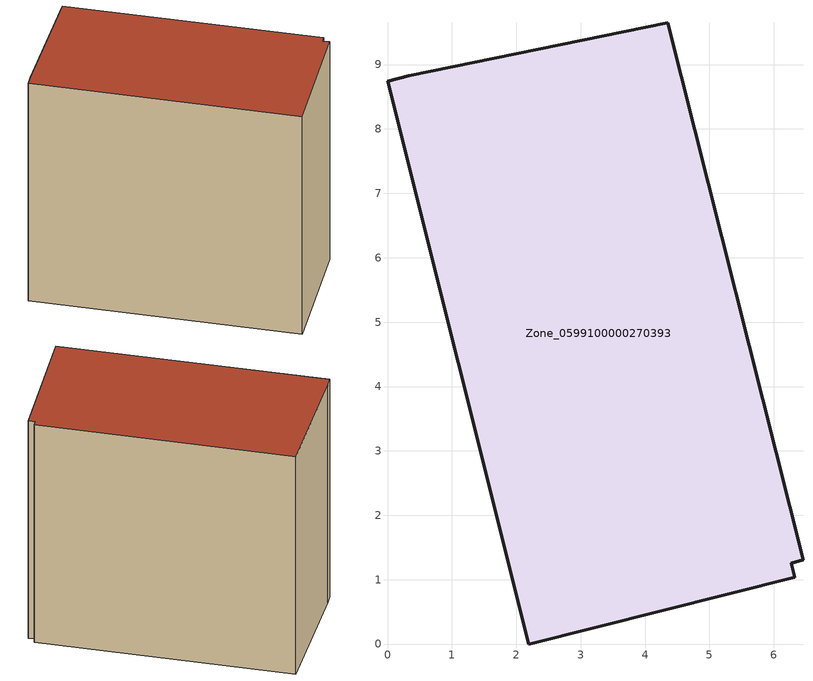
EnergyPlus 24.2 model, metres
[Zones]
Zone_0599100000270393
 floor ground (C_G): 0.33,8.82 4.36,9.65 6.45,1.31 6.27,1.26 6.32,1.04 2.19,0 0,8.74 z0
 wall outside (C_F): 2.19,0 6.32,1.04 6.27,1.26 6.45,1.31 4.36,9.65 0.33,8.82 0,8.74 2.19,0 z0:8.55
 roof outside (C_R): 4.36,9.65 0.33,8.82 0,8.74 2.19,0 6.32,1.04 6.27,1.26 6.45,1.31 z8.55
[BUILDING]
Pand.0599100000270393: North Axis=0; Terrain=City; Loads Convergence Tolerance Value=0.04; Temperature Convergence Tolerance Value=0.4; Solar Distribution=FullExterior; Maximum Number of Warmup Days=25; Minimum Number of Warmup Days=1
[Site:Location]
Rotterdam.The.Hague.AP_ZH_NLD Design_Conditions: Latitude=51.96; Longitude=4.45; Time Zone=1; Elevation=-4.5
[SITE:GROUNDTEMPERATURE:BUILDINGSURFACE]
18, 18, 18, 18, 18, 18, 18, 18, 18, 18, 18, 18
[MATERIAL] Thermal Absorptance=0.9; Solar Absorptance=0.7; Visible Absorptance=0.7
Name | Roughness | Thickness | Conductivity | Density | Specific Heat
G.TC.1992-2005 | MediumSmooth | 0.15 | 0.06 | 540 | 1210
F.TC.1992-2005 | Rough | 0.3 | 0.12 | 1920 | 840
R.TC.1992-2005 | MediumRough | 0.2 | 0.08 | 1500 | 1000
[CONSTRUCTION]
C_G: G.TC.1992-2005
C_F: F.TC.1992-2005
C_R: R.TC.1992-2005
[ZONE]
Zone_0599100000270393: Type=1; Multiplier=1; Ceiling Height=Autocalculate; Volume=Autocalculate; Floor Area=autocalculate; Part of Total Floor Area=Yes
[ZONEINFILTRATION:DESIGNFLOWRATE]
Infil_Zone_0599100000270393: Zone or ZoneList or Space or SpaceList=Zone_0599100000270393; Schedule=AlwaysOn; Design Flow Rate Calculation Method=Flow/Area; Flow Rate per Floor Area=0.0015; Constant Term Coefficient=1; Temperature Term Coefficient=0; Velocity Term Coefficient=0; Velocity Squared Term Coefficient=0
[HVACTEMPLATE:ZONE:IDEALLOADSAIRSYSTEM]
Zone_0599100000270393: Maximum Heating Supply Air Temperature=50; Minimum Cooling Supply Air Temperature=13; Maximum Heating Supply Air Humidity Ratio=0.0156; Minimum Cooling Supply Air Humidity Ratio=0.0077; Heating Limit=NoLimit; Cooling Limit=NoLimit; Dehumidification Control Type=ConstantSensibleHeatRatio; Cooling Sensible Heat Ratio=0.7; Dehumidification Setpoint=60; Humidification Control Type=None; Humidification Setpoint=30; Outdoor Air Method=None; Outdoor Air Flow Rate per Person=0.00944; Outdoor Air Flow Rate per Zone Floor Area=0; Outdoor Air Flow Rate per Zone=0; Demand Controlled Ventilation Type=None; Outdoor Air Economizer Type=NoEconomizer; Heat Recovery Type=None; Sensible Heat Recovery Effectiveness=0.7; Latent Heat Recovery Effectiveness=0.65
[ZONECONTROL:THERMOSTAT]
ThermostatControl_Zone_0599100000270393: Zone or ZoneList=Zone_0599100000270393; Control Type Schedule=DualSetpointControlType; Control 1=Thermostat_Zone_0599100000270393; Temperature Difference Between Cutout And Setpoint=0
[THERMOSTATSETPOINT:DUALSETPOINT]
Thermostat_Zone_0599100000270393: Heating Setpoint Temperature Schedule=HeatingSetpoint_Zone_0599100000270393; Cooling Setpoint Temperature Schedule=CoolingSetpoint_Zone_0599100000270393
[SCHEDULE:COMPACT]
HeatingSetpoint_Zone_0599100000270393: Through: 12/31, For: AllDays, Until: 24:00, 21
CoolingSetpoint_Zone_0599100000270393: Through: 12/31, For: AllDays, Until: 24:00, 24
DualSetpointControlType: Through: 12/31, For: AllDays, Until: 24:00, 4
AlwaysOn: Through: 12/31, For: AllDays, Until: 24:00, 1
